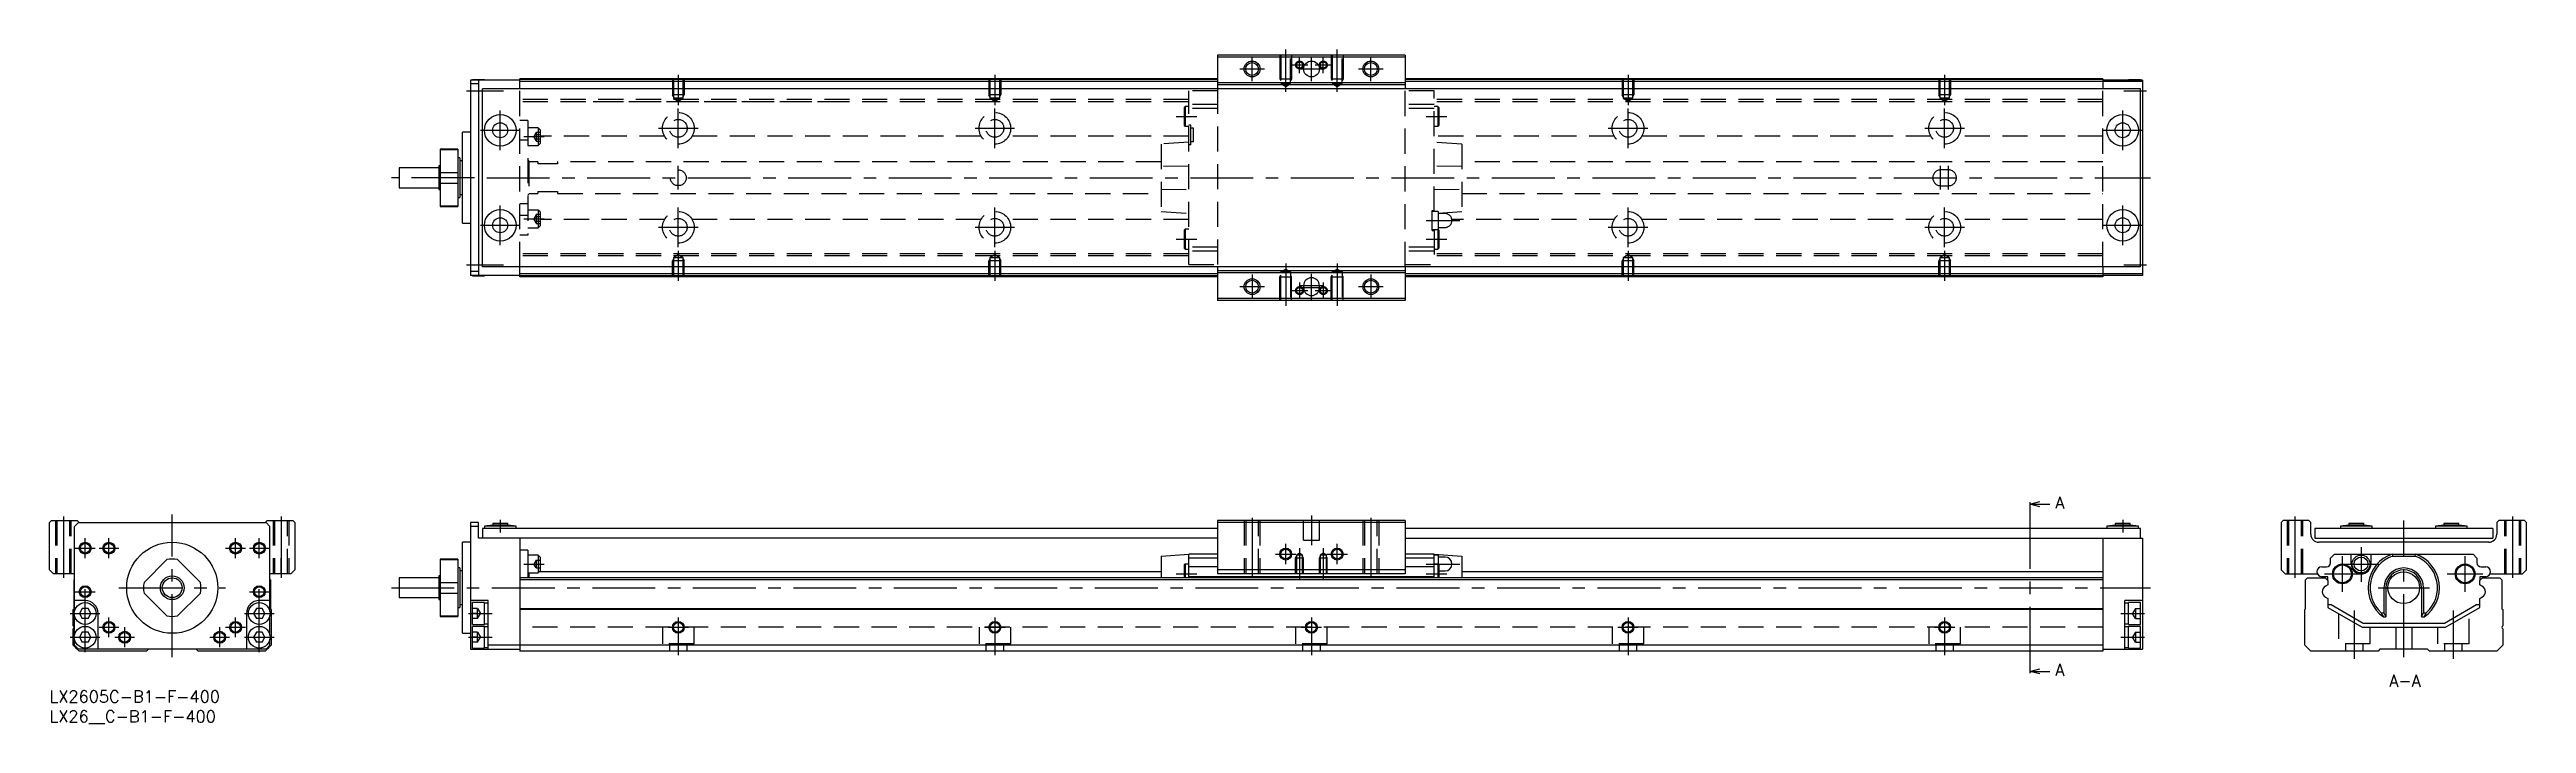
# Model space of a CAD drawing. Extents: x 0 to 626, y -8 to 162.
import ezdxf

# ---------------------------------------------------------------- set-up
doc = ezdxf.new("R2010")
doc.units = 0
doc.header["$LTSCALE"] = 0.5
doc.linetypes.add('CENTER', pattern=[50.8, 31.75, -6.35, 6.35, -6.35])
doc.linetypes.add('DASHED', pattern=[19.05, 12.7, -6.35])
for name, color, linetype in [('MSM_CENTER', 1, 'CENTER'), ('MSM_CONTINUOUS', 7, 'CONTINUOUS'), ('MSM_DASHED', 4, 'DASHED'), ('MSM_NARROW', 5, 'CONTINUOUS'), ('MSM_PART_NUMBER', 7, 'CONTINUOUS')]:
    doc.layers.add(name, color=color, linetype=linetype)
doc.styles.get("Standard").update_dxf_attribs({"font": 'txt.shx', "height": 1, "bigfont": 'bigfont.shx'})

# ---------------------------------------------------------------- blocks, each defined once
blk = doc.blocks.new('*U2')
at = {"layer": 'MSM_PART_NUMBER'}
blk.add_text('LX2605C-B1-F-400', height=3, dxfattribs=at).set_placement((0, -3))
blk = doc.blocks.new('*U3')
at = {"layer": 'MSM_PART_NUMBER'}
blk.add_text('LX26__C-B1-F-400', height=3, dxfattribs=at).set_placement((0, -8))

msp = doc.modelspace()

# ---------------------------------------------------------------- linework, layer by layer
at = {"layer": 'MSM_CENTER'}
for p, q in [((300.78, 157.08), (306.98, 157.08)), ((303.88, 153.98), (303.88, 160.18)), ((312.38, 151.28), (312.38, 161.98)), ((313.83, 158.08), (317.93, 158.08)), ((315.78, 157.08), (321.98, 157.08)), ((315.88, 156.03), (315.88, 160.13)), ((318.88, 153.98), (318.88, 160.18)), ((319.83, 158.08), (323.93, 158.08)), ((321.88, 156.03), (321.88, 160.13)), ((325.38, 151.28), (325.38, 161.98)), ((330.78, 157.08), (336.98, 157.08)), ((333.88, 153.98), (333.88, 160.18)), ((105.38, 151.58), (114.68, 151.58)), ((158.88, 155.58), (158.88, 147.95)), ((238.88, 155.58), (238.88, 147.95)), ((398.88, 155.58), (398.88, 147.95)), ((478.88, 155.58), (478.88, 147.95)), ((524.18, 151.58), (529.88, 151.58)), ((113.88, 136.58), (113.88, 146.58)), ((158.88, 137.08), (158.88, 147.08)), ((238.88, 137.08), (238.88, 147.08)), ((284.68, 145.08), (289.88, 145.08)), ((347.88, 145.08), (353.08, 145.08)), ((398.88, 137.08), (398.88, 147.08)), ((478.88, 137.08), (478.88, 147.08)), ((523.88, 136.58), (523.88, 146.58)), ((108.88, 141.58), (118.88, 141.58)), ((119.88, 139.98), (124.98, 139.98)), ((153.88, 142.08), (163.88, 142.08)), ((233.88, 142.08), (243.88, 142.08)), ((393.88, 142.08), (403.88, 142.08)), ((473.88, 142.08), (483.88, 142.08)), ((518.88, 141.58), (528.88, 141.58)), ((158.88, 126.58), (158.88, 132.58)), ((477.88, 126.58), (477.88, 132.58)), ((479.88, 126.58), (479.88, 132.58)), ((107.38, 129.58), (86.38, 129.58)), ((110.48, 129.58), (530.88, 129.58)), ((113.88, 112.58), (113.88, 122.58)), ((119.88, 119.19), (124.98, 119.19)), ((158.88, 112.08), (158.88, 122.08)), ((238.88, 112.08), (238.88, 122.08)), ((398.88, 112.08), (398.88, 122.08)), ((478.88, 112.08), (478.88, 122.08)), ((523.88, 112.58), (523.88, 122.58)), ((108.88, 117.58), (118.88, 117.58)), ((153.88, 117.08), (163.88, 117.08)), ((233.88, 117.08), (243.88, 117.08)), ((284.68, 114.08), (289.88, 114.08)), ((347.88, 118.78), (356.38, 118.78)), ((347.88, 114.08), (353.08, 114.08)), ((393.88, 117.08), (403.88, 117.08)), ((473.88, 117.08), (483.88, 117.08)), ((518.88, 117.58), (528.88, 117.58)), ((105.38, 107.58), (114.68, 107.58)), ((158.88, 111.09), (158.88, 103.58)), ((238.88, 111.09), (238.88, 103.58)), ((312.38, 107.89), (312.38, 97.19)), ((325.38, 107.89), (325.38, 97.19)), ((398.88, 111.09), (398.88, 103.58)), ((478.88, 111.09), (478.88, 103.58)), ((524.18, 107.58), (529.88, 107.58)), ((300.78, 102.08), (306.98, 102.08)), ((303.88, 105.18), (303.88, 98.98)), ((313.83, 101.08), (317.93, 101.08)), ((315.88, 103.13), (315.88, 99.03)), ((315.88, 102.33), (321.88, 102.33)), ((315.88, 101.83), (321.88, 101.83)), ((318.88, 98.83), (318.88, 105.33)), ((319.83, 101.08), (323.93, 101.08)), ((321.88, 103.13), (321.88, 99.03)), ((330.78, 102.08), (336.98, 102.08)), ((333.88, 105.18), (333.88, 98.98)), ((3.5, 44), (3.5, 28.5)), ((31, 8.5), (31, 44.5)), ((58.5, 44), (58.5, 28.5)), ((318.88, 44.25), (318.88, 36.75)), ((500.43, 46.62), (500.43, 5.38)), ((567.41, 44), (567.41, 28.5)), ((622.41, 44), (622.41, 28.5)), ((9, 33.5), (9, 38.5)), ((15, 33.5), (15, 38.5)), ((47, 33.5), (47, 38.5)), ((53, 33.5), (53, 38.5)), ((113.88, 43.2), (113.88, 40)), ((303.88, 43.68), (303.88, 28.83)), ((333.88, 43.68), (333.88, 28.83)), ((523.88, 43.2), (523.88, 40)), ((594.91, 8.5), (594.91, 43)), ((6.5, 36), (11.5, 36)), ((12.5, 36), (17.5, 36)), ((44.5, 36), (49.5, 36)), ((50.5, 36), (55.5, 36)), ((119.88, 32), (124.98, 32)), ((309.8, 34.5), (314.95, 34.5)), ((312.38, 31.93), (312.38, 37.08)), ((315.88, 35.96), (315.88, 28.24)), ((321.88, 35.96), (321.88, 28.24)), ((322.8, 34.5), (327.95, 34.5)), ((325.38, 31.93), (325.38, 37.08)), ((347.88, 32), (356.38, 32)), ((579.41, 25), (579.41, 34)), ((579.61, 32), (588.61, 32)), ((584.11, 36.25), (584.11, 27.5)), ((610.41, 25), (610.41, 34)), ((9, 9.75), (9, 27.5)), ((17.5, 26), (44.5, 26)), ((53, 9.75), (53, 27.5)), ((86.38, 26), (530.88, 26)), ((284.68, 29.5), (289.88, 29.5)), ((347.88, 29.5), (353.08, 29.5)), ((574.91, 29.5), (583.91, 29.5)), ((588.41, 26), (601.41, 26)), ((605.91, 29.5), (614.91, 29.5)), ((5.25, 19.5), (12.75, 19.5)), ((6.5, 25), (11.5, 25)), ((49.25, 19.5), (56.75, 19.5)), ((50.5, 25), (55.5, 25)), ((105.88, 19.5), (111.88, 19.5)), ((523.38, 19.5), (529.38, 19.5)), ((582.41, 20.29), (582.41, 8)), ((607.41, 20.29), (607.41, 8)), ((5.25, 13.5), (12.75, 13.5)), ((12.5, 16), (17.5, 16)), ((15, 13.5), (15, 18.5)), ((16.5, 13.5), (21.5, 13.5)), ((19, 11), (19, 16)), ((40.5, 13.5), (45.5, 13.5)), ((43, 11), (43, 16)), ((44.5, 16), (49.5, 16)), ((47, 13.5), (47, 18.5)), ((49.25, 13.5), (56.75, 13.5)), ((105.88, 13.5), (111.88, 13.5)), ((156.3, 16), (161.45, 16)), ((158.88, 18.5), (158.88, 9)), ((236.3, 16), (241.45, 16)), ((238.88, 18.5), (238.88, 9)), ((316.3, 16), (321.45, 16)), ((318.88, 18.5), (318.88, 9)), ((396.3, 16), (401.45, 16)), ((398.88, 18.5), (398.88, 9)), ((476.3, 16), (481.45, 16)), ((478.88, 18.5), (478.88, 9)), ((523.38, 13.5), (529.38, 13.5))]:
    msp.add_line(p, q, dxfattribs=at)
at = {"layer": 'MSM_CONTINUOUS'}
for p, q in [((342.58, 160.58), (295.18, 160.58)), ((295.18, 160.58), (295.18, 152.08)), ((342.58, 160.08), (295.18, 160.08)), ((342.58, 160.58), (342.58, 152.08)), ((118.88, 154.28), (106.38, 154.28)), ((106.38, 154.28), (106.38, 104.88)), ((108.38, 153.28), (106.38, 153.28)), ((106.88, 154.28), (106.88, 154.33)), ((109.88, 154.33), (106.88, 154.33)), ((108.38, 154.28), (108.38, 104.88)), ((109.38, 107.08), (109.38, 152.08)), ((528.38, 152.08), (109.38, 152.08)), ((109.88, 154.28), (109.88, 154.33)), ((118.88, 152.08), (118.88, 154.58)), ((295.18, 154.58), (118.88, 154.58)), ((295.18, 154.38), (118.88, 154.38)), ((295.18, 153.88), (118.88, 153.88)), ((342.58, 153.58), (295.18, 153.58)), ((342.58, 153.08), (295.18, 153.08)), ((518.88, 154.58), (342.58, 154.58)), ((518.88, 154.38), (342.58, 154.38)), ((528.88, 153.88), (342.58, 153.88)), ((518.88, 154.58), (518.88, 152.08)), ((528.88, 154.28), (518.88, 154.28)), ((525.38, 154.28), (525.38, 154.33)), ((528.38, 154.33), (525.38, 154.33)), ((528.38, 154.28), (528.38, 154.33)), ((528.38, 107.08), (528.38, 152.08)), ((528.88, 154.28), (528.88, 104.88)), ((106.38, 141.08), (104.38, 141.08)), ((104.38, 118.08), (104.38, 141.08)), ((88.38, 132.08), (88.38, 127.08)), ((98.38, 132.08), (88.38, 132.08)), ((98.38, 132.58), (98.38, 126.58)), ((98.68, 132.58), (98.38, 132.58)), ((103.18, 136.83), (98.68, 136.83)), ((98.68, 136.83), (98.68, 122.33)), ((98.68, 136.7), (103.18, 136.7)), ((103.18, 136.83), (103.18, 122.33)), ((103.68, 134.58), (103.18, 134.58)), ((103.68, 134.58), (103.68, 124.58)), ((104.38, 133.83), (103.68, 133.83)), ((88.38, 127.08), (98.38, 127.08)), ((98.38, 126.58), (98.68, 126.58)), ((98.68, 130.95), (103.18, 130.95)), ((98.68, 128.22), (103.18, 128.22)), ((103.68, 125.33), (104.38, 125.33)), ((98.68, 122.46), (103.18, 122.46)), ((98.68, 122.33), (103.18, 122.33)), ((103.18, 124.58), (103.68, 124.58)), ((104.38, 118.08), (106.38, 118.08)), ((528.38, 107.08), (109.38, 107.08)), ((118.88, 104.58), (118.88, 107.08)), ((295.18, 107.08), (295.18, 98.58)), ((342.58, 107.08), (342.58, 98.58)), ((518.88, 107.08), (518.88, 104.58)), ((108.38, 105.88), (106.38, 105.88)), ((118.88, 104.88), (106.38, 104.88)), ((106.88, 104.83), (106.88, 104.88)), ((106.88, 104.83), (109.88, 104.83)), ((109.88, 104.83), (109.88, 104.88)), ((295.18, 105.28), (118.88, 105.28)), ((295.18, 104.78), (118.88, 104.78)), ((295.18, 104.58), (118.88, 104.58)), ((342.58, 106.08), (295.18, 106.08)), ((342.58, 105.58), (295.18, 105.58)), ((316.88, 102.33), (316.88, 101.83)), ((320.88, 101.83), (320.88, 102.33)), ((528.88, 105.28), (342.58, 105.28)), ((518.88, 104.78), (342.58, 104.78)), ((518.88, 104.58), (342.58, 104.58)), ((528.88, 104.88), (518.88, 104.88)), ((342.58, 99.08), (295.18, 99.08)), ((342.58, 98.58), (295.18, 98.58)), ((500.43, 47.12), (502.93, 47.79)), ((500.43, 47.62), (500.43, 46.62)), ((502.93, 46.45), (500.43, 47.12)), ((500.43, 47.12), (505.43, 47.12)), ((0, 42.5), (0.5, 43)), ((0, 30.5), (0, 42.5)), ((0.5, 43), (7, 43)), ((6.3, 41.5), (7.3, 42.5)), ((6.3, 20.02), (6.3, 41.5)), ((7, 43), (7.5, 42.5)), ((7.3, 42.5), (54.7, 42.5)), ((54.5, 42.5), (55, 43)), ((54.7, 42.5), (55.7, 41.5)), ((55, 43), (61.5, 43)), ((55.7, 20.02), (55.7, 41.5)), ((61.5, 43), (62, 42.5)), ((62, 42.5), (62, 30.5)), ((108.38, 42.5), (106.38, 42.5)), ((106.38, 42.5), (106.38, 10.5)), ((108.38, 41.5), (106.38, 41.5)), ((108.38, 38.5), (108.38, 42.5)), ((295.18, 38.5), (108.38, 38.5)), ((109.38, 41), (109.38, 38.5)), ((295.18, 41), (109.38, 41)), ((111.98, 41.8), (109.88, 41.55)), ((109.88, 41.55), (109.88, 41)), ((117.88, 41.55), (109.88, 41.55)), ((111.98, 42.2), (111.98, 41.8)), ((115.78, 42.2), (111.98, 42.2)), ((115.78, 41.8), (111.98, 41.8)), ((115.78, 41.8), (115.78, 42.2)), ((117.88, 41.55), (115.78, 41.8)), ((117.88, 41), (117.88, 41.55)), ((118.88, 38.5), (118.88, 10)), ((295.18, 43), (295.18, 29.5)), ((342.58, 43), (295.18, 43)), ((342.58, 42.5), (295.18, 42.5)), ((342.58, 43), (342.58, 29.5)), ((528.38, 41), (342.58, 41)), ((342.58, 38.5), (528.88, 38.5)), ((518.88, 38.5), (518.88, 10)), ((521.98, 41.8), (519.88, 41.55)), ((519.88, 41.55), (519.88, 41)), ((527.88, 41.55), (519.88, 41.55)), ((521.98, 42.2), (521.98, 41.8)), ((525.78, 42.2), (521.98, 42.2)), ((525.78, 41.8), (521.98, 41.8)), ((525.78, 41.8), (525.78, 42.2)), ((527.88, 41.55), (525.78, 41.8)), ((527.88, 41), (527.88, 41.55)), ((528.38, 38.5), (528.38, 41)), ((528.88, 38.5), (528.88, 10.5)), ((564.41, 43), (563.91, 42.5)), ((563.91, 42.5), (563.91, 30.5)), ((570.91, 43), (564.41, 43)), ((571.41, 42.5), (570.91, 43)), ((571.41, 39.5), (571.41, 42.5)), ((572.41, 41), (572.41, 38.5)), ((617.41, 41), (572.41, 41)), ((572.41, 38.5), (617.41, 38.5)), ((581.01, 41.8), (578.91, 41.55)), ((578.91, 41.55), (578.91, 41)), ((586.91, 41.55), (578.91, 41.55)), ((581.01, 42.2), (581.01, 41.8)), ((584.81, 42.2), (581.01, 42.2)), ((584.81, 41.8), (581.01, 41.8)), ((584.81, 41.8), (584.81, 42.2)), ((586.91, 41.55), (584.81, 41.8)), ((586.91, 41), (586.91, 41.55)), ((605.01, 41.8), (602.91, 41.55)), ((602.91, 41.55), (602.91, 41)), ((610.91, 41.55), (602.91, 41.55)), ((605.01, 42.2), (605.01, 41.8)), ((608.81, 42.2), (605.01, 42.2)), ((608.81, 41.8), (605.01, 41.8)), ((608.81, 41.8), (608.81, 42.2)), ((610.91, 41.55), (608.81, 41.8)), ((610.91, 41), (610.91, 41.55)), ((617.41, 41), (617.41, 38.5)), ((618.91, 43), (618.41, 42.5)), ((618.41, 42.5), (618.41, 39.5)), ((625.41, 43), (618.91, 43)), ((625.91, 42.5), (625.41, 43)), ((625.91, 30.5), (625.91, 42.5)), ((23.88, 27.36), (29.64, 33.12)), ((32.36, 33.12), (38.12, 27.36)), ((103.18, 33.25), (98.68, 33.25)), ((98.68, 33.25), (98.68, 18.75)), ((98.68, 33.12), (103.18, 33.12)), ((103.18, 33.25), (103.18, 18.75)), ((106.38, 37.5), (104.38, 37.5)), ((104.38, 14.5), (104.38, 37.5)), ((120.88, 35.5), (118.88, 35.5)), ((120.88, 35.5), (120.88, 28.5)), ((123.48, 34.25), (120.88, 34.25)), ((123.98, 33.75), (123.48, 34.25)), ((123.48, 34.25), (123.48, 29.75)), ((123.98, 33.75), (123.98, 30.25)), ((280.88, 34), (287.88, 34.5)), ((280.88, 34), (280.88, 28.5)), ((286.93, 32), (286.68, 31.75)), ((286.68, 31.75), (286.68, 28.5)), ((287.88, 32), (286.93, 32)), ((286.93, 32), (286.93, 28.5)), ((295.18, 34.5), (287.88, 34.5)), ((287.88, 28.5), (287.88, 34.5)), ((295.18, 33.5), (287.88, 33.5)), ((295.18, 31.3), (287.88, 31.3)), ((349.88, 34.5), (342.58, 34.5)), ((349.88, 33.5), (342.58, 33.5)), ((349.88, 31.3), (342.58, 31.3)), ((349.88, 34.5), (356.88, 34)), ((349.88, 28.5), (349.88, 34.5)), ((350.88, 34.25), (349.88, 34.25)), ((350.83, 32), (349.88, 32)), ((351.08, 31.75), (350.83, 32)), ((350.83, 32), (350.83, 28.5)), ((350.88, 34.25), (350.88, 31.95)), ((352.63, 33.75), (350.88, 33.75)), ((351.08, 31.75), (351.08, 28.5)), ((356.88, 34), (356.88, 28.5)), ((616.41, 37.5), (573.41, 37.5)), ((574.21, 31.3), (575.41, 31.3)), ((576.41, 33.5), (577.41, 34.5)), ((576.41, 32.3), (576.41, 33.5)), ((577.41, 34.5), (612.41, 34.5)), ((581.61, 32), (581.61, 34.5)), ((586.61, 34.5), (586.61, 32)), ((591.95, 34.5), (592.04, 34)), ((592.04, 34), (597.78, 34)), ((597.78, 34), (597.87, 34.5)), ((612.41, 34.5), (613.41, 33.5)), ((613.41, 33.5), (613.41, 32.3)), ((614.41, 31.3), (615.61, 31.3)), ((1, 29.5), (0, 30.5)), ((6.3, 29.5), (1, 29.5)), ((6.2, 28), (6.3, 28.1)), ((6.2, 20.7), (6.2, 28)), ((61, 29.5), (55.7, 29.5)), ((55.7, 28.1), (55.8, 28)), ((55.8, 28), (55.8, 20.7)), ((62, 30.5), (61, 29.5)), ((98.38, 28.5), (88.38, 28.5)), ((88.38, 28.5), (88.38, 23.5)), ((98.68, 29), (98.38, 29)), ((98.38, 29), (98.38, 23)), ((98.68, 27.36), (103.18, 27.36)), ((103.68, 31), (103.18, 31)), ((103.68, 31), (103.68, 21)), ((104.38, 30.25), (103.68, 30.25)), ((518.88, 28.5), (118.88, 28.5)), ((518.88, 28), (118.88, 28)), ((120.88, 29.75), (123.48, 29.75)), ((121.08, 29.75), (121.08, 28.5)), ((123.48, 29.75), (123.98, 30.25)), ((280.88, 30), (123.73, 30)), ((349.88, 28.8), (287.88, 28.8)), ((342.58, 30.5), (295.18, 30.5)), ((342.58, 29.5), (295.18, 29.5)), ((351.08, 30.25), (352.63, 30.25)), ((518.88, 30), (356.88, 30)), ((564.91, 29.5), (563.91, 30.5)), ((564.91, 29.5), (573.09, 29.5)), ((570.11, 28), (570.61, 28.5)), ((570.11, 20.7), (570.11, 28)), ((570.61, 28.5), (575.01, 28.5)), ((575.71, 28.8), (574.21, 28.8)), ((575.01, 28.5), (575.71, 27.8)), ((575.71, 26.72), (575.15, 26.4)), ((575.71, 27.8), (575.71, 28.8)), ((575.71, 27.8), (575.71, 26.72)), ((589.91, 26), (589.91, 19.68)), ((590.41, 26), (590.41, 18.62)), ((599.41, 26), (599.41, 18.62)), ((599.91, 26), (599.91, 19.68)), ((614.11, 28.8), (614.11, 27.8)), ((615.61, 28.8), (614.11, 28.8)), ((614.11, 27.8), (614.81, 28.5)), ((614.11, 26.72), (614.11, 27.8)), ((614.67, 26.4), (614.11, 26.72)), ((614.81, 28.5), (619.21, 28.5)), ((616.73, 29.5), (624.91, 29.5)), ((619.21, 28.5), (619.71, 28)), ((619.71, 28), (619.71, 20.7)), ((624.91, 29.5), (625.91, 30.5)), ((6, 20.5), (6.2, 20.7)), ((6, 16.4), (6, 20.5)), ((9, 22.75), (6.3, 22.75)), ((6.3, 14.02), (6.3, 18.98)), ((8.28, 20.75), (7.56, 19.5)), ((7.56, 19.5), (8.28, 18.25)), ((9.72, 20.75), (8.28, 20.75)), ((10.44, 19.5), (9.72, 20.75)), ((9.72, 18.25), (10.44, 19.5)), ((12.25, 10.5), (12.25, 19.5)), ((29.64, 18.88), (23.88, 24.64)), ((38.12, 24.64), (32.36, 18.88)), ((49.75, 19.5), (49.75, 10.5)), ((52.28, 20.75), (51.56, 19.5)), ((51.56, 19.5), (52.28, 18.25)), ((53.72, 20.75), (52.28, 20.75)), ((55.7, 22.75), (53, 22.75)), ((54.44, 19.5), (53.72, 20.75)), ((53.72, 18.25), (54.44, 19.5)), ((55.7, 14.02), (55.7, 18.98)), ((55.8, 20.7), (56, 20.5)), ((56, 20.5), (56, 11.5)), ((88.38, 23.5), (98.38, 23.5)), ((98.38, 23), (98.68, 23)), ((98.68, 24.64), (103.18, 24.64)), ((98.68, 18.88), (103.18, 18.88)), ((103.18, 21), (103.68, 21)), ((103.68, 21.75), (104.38, 21.75)), ((110.88, 22.75), (106.38, 22.75)), ((106.88, 16.75), (106.88, 22.25)), ((109.88, 22.25), (106.88, 22.25)), ((109.88, 16.75), (109.88, 22.25)), ((110.88, 22.1), (109.88, 22.1)), ((110.88, 10.5), (110.88, 22.75)), ((518.88, 20.7), (118.88, 20.7)), ((518.88, 20.5), (118.88, 20.5)), ((524.38, 10.5), (524.38, 22.75)), ((528.88, 22.75), (524.38, 22.75)), ((525.38, 22.1), (524.38, 22.1)), ((525.38, 16.75), (525.38, 22.25)), ((528.38, 22.25), (525.38, 22.25)), ((528.38, 16.75), (528.38, 22.25)), ((569.91, 20.5), (570.11, 20.7)), ((569.91, 11.5), (569.91, 20.5)), ((575.15, 23.6), (575.71, 23.28)), ((575.71, 23.28), (575.71, 21)), ((576.56, 21.66), (575.71, 21.66)), ((575.71, 21), (584.37, 16)), ((584.64, 17), (576.56, 21.66)), ((589.23, 19.68), (589.91, 19.68)), ((589.91, 19.68), (590.41, 18.62)), ((599.41, 18.62), (599.91, 19.68)), ((599.91, 19.68), (600.6, 19.68)), ((613.26, 21.66), (605.18, 17)), ((605.45, 16), (614.11, 21)), ((614.11, 21.66), (613.26, 21.66)), ((614.11, 23.28), (614.67, 23.6)), ((614.11, 21), (614.11, 23.28)), ((619.71, 20.7), (619.91, 20.5)), ((619.91, 20.5), (619.91, 16.4)), ((6, 11.5), (6, 15.6)), ((6.3, 11.5), (6.3, 12.98)), ((8.28, 14.75), (7.56, 13.5)), ((7.56, 13.5), (8.28, 12.25)), ((9.72, 18.25), (8.28, 18.25)), ((9.72, 14.75), (8.28, 14.75)), ((10.44, 13.5), (9.72, 14.75)), ((9.72, 12.25), (10.44, 13.5)), ((52.28, 14.75), (51.56, 13.5)), ((51.56, 13.5), (52.28, 12.25)), ((53.72, 18.25), (52.28, 18.25)), ((53.72, 14.75), (52.28, 14.75)), ((54.44, 13.5), (53.72, 14.75)), ((53.72, 12.25), (54.44, 13.5)), ((55.7, 11.5), (55.7, 12.98)), ((98.68, 18.75), (103.18, 18.75)), ((104.38, 14.5), (106.38, 14.5)), ((106.88, 16.75), (109.88, 16.75)), ((106.88, 10.75), (106.88, 16.25)), ((109.88, 16.25), (106.88, 16.25)), ((109.88, 16.9), (110.88, 16.9)), ((109.88, 10.75), (109.88, 16.25)), ((110.88, 16.1), (109.88, 16.1)), ((524.38, 16.9), (525.38, 16.9)), ((525.38, 16.1), (524.38, 16.1)), ((525.38, 16.75), (528.38, 16.75)), ((525.38, 10.75), (525.38, 16.25)), ((528.38, 16.25), (525.38, 16.25)), ((528.38, 10.75), (528.38, 16.25)), ((584.37, 16), (605.45, 16)), ((605.18, 17), (584.64, 17)), ((589.76, 18.62), (590.41, 18.62)), ((599.41, 18.62), (600.06, 18.62)), ((619.91, 15.6), (619.91, 11.5)), ((7.5, 10), (6, 11.5)), ((6.3, 11.5), (7.3, 10.5)), ((54.7, 10.5), (7.3, 10.5)), ((24.5, 10), (7.5, 10)), ((9.72, 12.25), (8.28, 12.25)), ((25, 10.5), (24.5, 10)), ((37.52, 10), (37.02, 10.5)), ((54.5, 10), (37.52, 10)), ((53.72, 12.25), (52.28, 12.25)), ((56, 11.5), (54.5, 10)), ((54.7, 10.5), (55.7, 11.5)), ((106.38, 10.5), (118.88, 10.5)), ((106.88, 10.75), (109.88, 10.75)), ((109.88, 10.9), (110.88, 10.9)), ((518.88, 11.5), (110.88, 11.5)), ((518.88, 10), (118.88, 10)), ((518.88, 10.5), (528.88, 10.5)), ((524.38, 10.9), (525.38, 10.9)), ((525.38, 10.75), (528.38, 10.75)), ((571.41, 10), (569.91, 11.5)), ((588.4, 10), (571.41, 10)), ((588.9, 10.5), (588.4, 10)), ((600.91, 10.5), (588.9, 10.5)), ((601.41, 10), (600.91, 10.5)), ((618.41, 10), (601.41, 10)), ((619.91, 11.5), (618.41, 10)), ((500.43, 4.88), (502.93, 5.55)), ((500.43, 5.38), (500.43, 4.38)), ((502.93, 4.21), (500.43, 4.88)), ((500.43, 4.88), (505.43, 4.88))]:
    msp.add_line(p, q, dxfattribs=at)
for centre, radius in [((303.88, 157.08), 1.62), ((318.88, 157.08), 2), ((333.88, 157.08), 1.62), ((113.88, 141.58), 4), ((523.88, 141.58), 4), ((113.88, 141.58), 1.9), ((523.88, 141.58), 1.9), ((113.88, 117.58), 4), ((113.88, 117.58), 1.9), ((523.88, 117.58), 4), ((523.88, 117.58), 1.9), ((303.88, 102.08), 1.62), ((333.88, 102.08), 1.62), ((9, 36), 1.23), ((15, 36), 1.23), ((31, 26), 11.5), ((47, 36), 1.23), ((53, 36), 1.23), ((312.38, 34.5), 1.23), ((325.38, 34.5), 1.23), ((579.41, 29.5), 2.5), ((579.41, 29.5), 2.25), ((584.11, 32), 2.25), ((584.11, 32), 1.75), ((610.41, 29.5), 2.5), ((610.41, 29.5), 2.25), ((9, 25), 1.23), ((31, 26), 3), ((31, 26), 2.5), ((53, 25), 1.23), ((594.91, 26), 4), ((9, 19.5), 2.75), ((53, 19.5), 2.75), ((9, 13.5), 2.75), ((15, 16), 1.23), ((19, 13.5), 1.23), ((43, 13.5), 1.23), ((47, 16), 1.23), ((53, 13.5), 2.75), ((158.88, 16), 1.23), ((238.88, 16), 1.23), ((318.88, 16), 1.23), ((398.88, 16), 1.23), ((478.88, 16), 1.23)]:
    msp.add_circle(centre, radius, dxfattribs=at)
for centre, radius, start, end in [((318.88, 102.33), 2, 0, 180), ((318.88, 101.83), 2, 180, 0), ((573.41, 39.5), 2, 180, 270), ((616.41, 39.5), 2, 270, 0), ((31, 26), 7.25, 79.14842, 100.85158), ((352.63, 32), 1.75, 270, 90), ((574.21, 30.05), 1.25, 90, 270), ((575.41, 32.3), 1, 270, 0), ((584.11, 32), 2.5, 180, 0), ((594.91, 26), 9, 109.18814, 235.08479), ((594.91, 26), 8.5, 109.74992, 228.02135), ((594.91, 26), 8.5, 311.97865, 70.25008), ((594.91, 26), 9, 304.91521, 70.81186), ((614.41, 32.3), 1, 180, 270), ((615.61, 30.05), 1.25, 270, 90), ((31, 26), 7.25, 169.14842, 190.85158), ((31, 26), 7.25, 349.14842, 10.85158), ((576.03, 24.88), 1.75, 120.00006, 176.23212), ((594.91, 26), 5, 0, 180), ((594.91, 26), 4.5, 0, 180), ((613.8, 24.88), 1.75, 3.76788, 59.99994), ((9, 19.5), 3.25, 0, 90), ((31, 26), 7.25, 259.14842, 280.85158), ((53, 19.5), 3.25, 90, 180), ((576.03, 25.12), 1.75, 183.76788, 239.99994), ((599.27, 24.07), 10.96, 203.60592, 209.81833), ((590.38, 24.16), 11.15, 330.23489, 336.34087), ((613.8, 25.12), 1.75, 300.00006, 356.23212), ((5.7, 16), 0.5, 306.87606, 53.12394), ((620.21, 16), 0.5, 126.87606, 233.12394), ((7.3, 11.5), 1, 201.81948, 248.18052), ((54.7, 11.5), 1, 291.81063, 338.18937)]:
    msp.add_arc(centre, radius, start, end, dxfattribs=at)
at = {"layer": 'MSM_DASHED'}
for p, q in [((310.88, 160.58), (310.88, 154.58)), ((311.15, 160.58), (311.15, 153.38)), ((313.61, 153.38), (313.61, 160.58)), ((313.88, 160.58), (313.88, 154.58)), ((323.88, 160.58), (323.88, 154.58)), ((324.15, 160.58), (324.15, 153.38)), ((326.61, 153.38), (326.61, 160.58)), ((326.88, 160.58), (326.88, 154.58)), ((118.88, 107.08), (118.88, 152.08)), ((157.38, 154.58), (157.38, 150.58)), ((160.38, 150.58), (157.38, 150.58)), ((157.65, 150.12), (157.38, 150.58)), ((157.58, 154.38), (157.58, 154.38)), ((157.65, 154.58), (157.65, 149.66)), ((160.11, 149.66), (160.11, 154.58)), ((160.11, 150.12), (160.38, 150.58)), ((160.38, 154.58), (160.38, 150.58)), ((237.38, 154.58), (237.38, 150.58)), ((240.38, 150.58), (237.38, 150.58)), ((237.65, 150.12), (237.38, 150.58)), ((237.58, 154.38), (237.58, 154.38)), ((237.58, 154.38), (237.58, 154.38)), ((237.65, 154.58), (237.65, 149.66)), ((240.11, 149.66), (240.11, 154.58)), ((240.11, 150.12), (240.38, 150.58)), ((240.18, 154.38), (240.19, 154.4)), ((240.38, 154.58), (240.38, 150.58)), ((295.18, 151.53), (287.88, 151.53)), ((287.88, 107.63), (287.88, 151.53)), ((295.18, 152.08), (295.18, 107.08)), ((310.88, 154.58), (313.88, 154.58)), ((310.88, 154.58), (311.15, 154.12)), ((311.15, 153.38), (312.38, 152.67)), ((311.15, 153.38), (313.61, 153.38)), ((312.38, 152.67), (313.61, 153.38)), ((313.88, 154.58), (313.61, 154.12)), ((323.88, 154.58), (326.88, 154.58)), ((323.88, 154.58), (324.15, 154.12)), ((324.15, 153.38), (325.38, 152.67)), ((324.15, 153.38), (326.61, 153.38)), ((325.38, 152.67), (326.61, 153.38)), ((326.88, 154.58), (326.61, 154.12)), ((342.58, 107.08), (342.58, 152.08)), ((349.88, 151.53), (342.58, 151.53)), ((349.88, 121.03), (349.88, 151.53)), ((397.38, 154.58), (397.38, 150.58)), ((400.38, 150.58), (397.38, 150.58)), ((397.65, 150.12), (397.38, 150.58)), ((397.58, 154.38), (397.58, 154.38)), ((397.58, 154.38), (397.58, 154.38)), ((397.65, 154.58), (397.65, 149.66)), ((400.11, 149.66), (400.11, 154.58)), ((400.11, 150.12), (400.38, 150.58)), ((400.18, 154.38), (400.19, 154.4)), ((400.38, 154.58), (400.38, 150.58)), ((477.38, 154.58), (477.38, 150.58)), ((480.38, 150.58), (477.38, 150.58)), ((477.65, 150.12), (477.38, 150.58)), ((477.58, 154.38), (477.58, 154.38)), ((477.58, 154.38), (477.58, 154.38)), ((477.65, 154.58), (477.65, 149.66)), ((480.11, 149.66), (480.11, 154.58)), ((480.11, 150.12), (480.38, 150.58)), ((480.18, 154.38), (480.19, 154.4)), ((480.38, 154.58), (480.38, 150.58)), ((518.88, 107.08), (518.88, 152.08)), ((287.88, 149.34), (118.88, 149.34)), ((287.88, 148.78), (118.88, 148.78)), ((120.88, 144.08), (118.88, 144.08)), ((120.88, 144.08), (120.88, 115.08)), ((200.38, 148.78), (137.38, 148.78)), ((160.11, 149.66), (157.65, 149.66)), ((157.65, 149.66), (158.88, 148.95)), ((158.88, 148.95), (160.11, 149.66)), ((240.11, 149.66), (237.65, 149.66)), ((237.65, 149.66), (238.88, 148.95)), ((238.88, 148.95), (240.11, 149.66)), ((286.93, 147.58), (286.68, 147.33)), ((286.68, 147.33), (286.68, 142.83)), ((287.88, 147.58), (286.93, 147.58)), ((286.93, 147.58), (286.93, 142.58)), ((295.18, 148.08), (287.88, 148.08)), ((295.18, 147.08), (287.88, 147.08)), ((349.88, 148.08), (342.58, 148.08)), ((349.88, 147.08), (342.58, 147.08)), ((518.88, 149.34), (349.88, 149.34)), ((518.88, 148.78), (349.88, 148.78)), ((350.83, 147.58), (349.88, 147.58)), ((350.83, 147.58), (350.83, 142.58)), ((351.08, 147.33), (350.83, 147.58)), ((351.08, 147.33), (351.08, 142.83)), ((400.11, 149.66), (397.65, 149.66)), ((397.65, 149.66), (398.88, 148.95)), ((398.88, 148.95), (400.11, 149.66)), ((480.11, 149.66), (477.65, 149.66)), ((477.65, 149.66), (478.88, 148.95)), ((478.88, 148.95), (480.11, 149.66)), ((120.88, 139.08), (118.88, 139.08)), ((123.48, 142.23), (120.88, 142.23)), ((120.88, 137.73), (123.48, 137.73)), ((122.98, 140.98), (122.4, 139.98)), ((122.98, 138.98), (122.4, 139.98)), ((122.98, 141.13), (123.98, 141.13)), ((122.98, 141.13), (122.98, 138.82)), ((122.98, 140.55), (123.98, 140.55)), ((122.98, 139.4), (123.98, 139.4)), ((122.98, 138.82), (123.98, 138.82)), ((123.98, 141.73), (123.48, 142.23)), ((123.48, 142.23), (123.48, 137.73)), ((123.48, 137.73), (123.98, 138.23)), ((123.98, 141.73), (123.98, 138.23)), ((155.39, 140.12), (123.98, 140.12)), ((235.39, 140.12), (162.37, 140.12)), ((287.88, 140.12), (242.37, 140.12)), ((287.88, 138.58), (280.88, 138.08)), ((280.88, 138.08), (280.88, 121.08)), ((286.68, 142.83), (286.93, 142.58)), ((286.93, 142.58), (287.88, 142.58)), ((288.38, 142.88), (287.88, 142.88)), ((288.38, 137.88), (287.88, 137.88)), ((288.38, 137.88), (288.38, 142.88)), ((289.08, 142.08), (288.38, 142.08)), ((289.08, 138.68), (288.38, 138.68)), ((289.08, 138.68), (289.08, 142.08)), ((349.88, 142.58), (350.83, 142.58)), ((395.39, 140.12), (349.88, 140.12)), ((356.88, 138.08), (349.88, 138.58)), ((350.83, 142.58), (351.08, 142.83)), ((356.88, 138.08), (356.88, 121.08)), ((475.39, 140.12), (402.37, 140.12)), ((518.88, 140.12), (482.37, 140.12)), ((121.08, 133.83), (120.88, 133.83)), ((121.08, 133.83), (121.08, 125.33)), ((123.38, 133.58), (121.08, 133.58)), ((123.38, 133.58), (123.38, 133.08)), ((128.38, 133.08), (123.38, 133.08)), ((128.38, 133.58), (128.38, 133.08)), ((280.88, 133.58), (128.38, 133.58)), ((287.88, 132.54), (280.88, 132.46)), ((356.88, 132.46), (349.88, 132.54)), ((518.88, 133.58), (356.88, 133.58)), ((479.88, 131.58), (477.88, 131.58)), ((120.88, 125.33), (121.08, 125.33)), ((121.08, 125.58), (123.38, 125.58)), ((123.38, 126.08), (128.38, 126.08)), ((123.38, 126.08), (123.38, 125.58)), ((128.38, 126.08), (128.38, 125.58)), ((128.38, 125.58), (280.88, 125.58)), ((280.88, 126.71), (287.88, 126.63)), ((349.88, 126.63), (356.88, 126.71)), ((356.88, 125.58), (518.88, 125.58)), ((477.88, 127.58), (479.88, 127.58)), ((118.88, 123.08), (120.88, 123.08)), ((120.88, 120.08), (118.88, 120.08)), ((123.48, 121.44), (120.88, 121.44)), ((122.98, 120.19), (122.4, 119.19)), ((122.98, 118.19), (122.4, 119.19)), ((122.98, 120.35), (123.98, 120.35)), ((122.98, 120.35), (122.98, 118.04)), ((122.98, 119.77), (123.98, 119.77)), ((123.98, 120.94), (123.48, 121.44)), ((123.48, 121.44), (123.48, 116.94)), ((123.98, 120.94), (123.98, 117.44)), ((155.39, 119.04), (123.98, 119.04)), ((235.39, 119.04), (162.37, 119.04)), ((287.88, 119.04), (242.37, 119.04)), ((280.88, 121.08), (287.88, 120.58)), ((349.38, 121.28), (349.88, 121.28)), ((349.38, 116.28), (349.38, 121.28)), ((350.88, 121.03), (349.38, 121.03)), ((350.88, 120.66), (356.88, 121.08)), ((350.88, 121.03), (350.88, 116.53)), ((352.63, 120.53), (350.88, 120.53)), ((395.39, 119.04), (354.36, 119.04)), ((475.39, 119.04), (402.37, 119.04)), ((518.88, 119.04), (482.37, 119.04)), ((120.88, 115.08), (118.88, 115.08)), ((120.88, 116.94), (123.48, 116.94)), ((122.98, 118.61), (123.98, 118.61)), ((122.98, 118.04), (123.98, 118.04)), ((123.48, 116.94), (123.98, 117.44)), ((286.93, 116.58), (286.68, 116.33)), ((286.68, 116.33), (286.68, 111.83)), ((286.93, 116.58), (286.93, 111.58)), ((287.88, 116.58), (286.93, 116.58)), ((349.38, 116.53), (350.88, 116.53)), ((349.38, 116.28), (349.88, 116.28)), ((349.88, 116.53), (349.88, 107.63)), ((350.83, 116.53), (350.83, 111.58)), ((350.88, 117.03), (352.63, 117.03)), ((351.08, 116.33), (350.88, 116.53)), ((351.08, 116.33), (351.08, 111.83)), ((287.88, 110.38), (118.88, 110.38)), ((287.88, 109.82), (118.88, 109.82)), ((157.65, 109.05), (157.38, 108.58)), ((160.38, 108.58), (157.38, 108.58)), ((157.38, 104.58), (157.38, 108.58)), ((158.88, 110.09), (157.65, 109.38)), ((157.65, 109.38), (157.65, 104.58)), ((160.11, 109.38), (157.65, 109.38)), ((160.11, 109.38), (158.88, 110.09)), ((160.11, 104.58), (160.11, 109.38)), ((160.11, 109.05), (160.38, 108.58)), ((160.38, 104.58), (160.38, 108.58)), ((237.65, 109.05), (237.38, 108.58)), ((240.38, 108.58), (237.38, 108.58)), ((237.38, 104.58), (237.38, 108.58)), ((238.88, 110.09), (237.65, 109.38)), ((237.65, 109.38), (237.65, 104.58)), ((240.11, 109.38), (237.65, 109.38)), ((240.11, 109.38), (238.88, 110.09)), ((240.11, 104.58), (240.11, 109.38)), ((240.11, 109.05), (240.38, 108.58)), ((240.38, 104.58), (240.38, 108.58)), ((286.68, 111.83), (286.93, 111.58)), ((286.93, 111.58), (287.88, 111.58)), ((295.18, 112.08), (287.88, 112.08)), ((295.18, 111.08), (287.88, 111.08)), ((287.88, 107.63), (295.18, 107.63)), ((311.15, 105.78), (312.38, 106.49)), ((312.38, 106.49), (313.61, 105.78)), ((324.15, 105.78), (325.38, 106.49)), ((325.38, 106.49), (326.61, 105.78)), ((349.88, 112.08), (342.58, 112.08)), ((349.88, 111.08), (342.58, 111.08)), ((342.58, 107.63), (349.88, 107.63)), ((349.88, 111.58), (350.83, 111.58)), ((518.88, 110.38), (349.88, 110.38)), ((518.88, 109.82), (349.88, 109.82)), ((350.83, 111.58), (351.08, 111.83)), ((397.65, 109.05), (397.38, 108.58)), ((400.38, 108.58), (397.38, 108.58)), ((397.38, 104.58), (397.38, 108.58)), ((398.88, 110.09), (397.65, 109.38)), ((397.65, 109.38), (397.65, 104.58)), ((400.11, 109.38), (397.65, 109.38)), ((400.11, 109.38), (398.88, 110.09)), ((400.11, 104.58), (400.11, 109.38)), ((400.11, 109.05), (400.38, 108.58)), ((400.38, 104.58), (400.38, 108.58)), ((477.65, 109.05), (477.38, 108.58)), ((480.38, 108.58), (477.38, 108.58)), ((477.38, 104.58), (477.38, 108.58)), ((478.88, 110.09), (477.65, 109.38)), ((477.65, 109.38), (477.65, 104.58)), ((480.11, 109.38), (477.65, 109.38)), ((480.11, 109.38), (478.88, 110.09)), ((480.11, 104.58), (480.11, 109.38)), ((480.11, 109.05), (480.38, 108.58)), ((480.38, 104.58), (480.38, 108.58)), ((310.88, 104.58), (311.15, 105.05)), ((310.88, 98.58), (310.88, 104.58)), ((310.88, 104.58), (313.88, 104.58)), ((311.15, 105.78), (313.61, 105.78)), ((311.15, 98.58), (311.15, 105.78)), ((313.61, 105.78), (313.61, 98.58)), ((313.88, 104.58), (313.61, 105.05)), ((313.88, 98.58), (313.88, 104.58)), ((323.88, 104.58), (324.15, 105.05)), ((323.88, 98.58), (323.88, 104.58)), ((323.88, 104.58), (326.88, 104.58)), ((324.15, 105.78), (326.61, 105.78)), ((324.15, 98.58), (324.15, 105.78)), ((326.61, 105.78), (326.61, 98.58)), ((326.88, 104.58), (326.61, 105.05)), ((326.88, 98.58), (326.88, 104.58)), ((1.5, 43), (1.5, 29.5)), ((1.88, 43), (1.88, 29.5)), ((5.12, 29.5), (5.12, 43)), ((5.5, 29.5), (5.5, 43)), ((56.5, 43), (56.5, 29.5)), ((56.88, 43), (56.88, 29.5)), ((60.12, 29.5), (60.12, 43)), ((60.5, 43), (60.5, 29.5)), ((301.88, 43), (301.88, 29.5)), ((302.26, 43), (302.26, 29.5)), ((305.5, 29.5), (305.5, 43)), ((305.88, 43), (305.88, 29.5)), ((316.88, 38), (316.88, 43)), ((316.88, 38), (320.88, 38)), ((320.88, 38), (320.88, 43)), ((331.88, 43), (331.88, 29.5)), ((332.26, 43), (332.26, 29.5)), ((335.5, 29.5), (335.5, 43)), ((335.88, 43), (335.88, 29.5)), ((565.41, 43), (565.41, 29.5)), ((565.79, 43), (565.79, 29.5)), ((569.03, 29.5), (569.03, 43)), ((569.41, 29.5), (569.41, 43)), ((620.41, 29.5), (620.41, 43)), ((620.79, 29.5), (620.79, 43)), ((624.03, 43), (624.03, 29.5)), ((624.41, 43), (624.41, 29.5)), ((122.98, 33), (122.4, 32)), ((122.98, 31), (122.4, 32)), ((122.98, 33), (123.98, 33)), ((122.98, 33), (122.98, 31)), ((122.98, 32), (123.98, 32)), ((314.88, 33.5), (315.1, 33.87)), ((314.88, 29.5), (314.88, 33.5)), ((316.88, 33.5), (314.88, 33.5)), ((315.88, 34.7), (315.1, 34.25)), ((315.1, 34.25), (315.1, 29.5)), ((316.66, 34.25), (315.1, 34.25)), ((316.66, 34.25), (315.88, 34.7)), ((316.66, 29.5), (316.66, 34.25)), ((316.88, 33.5), (316.66, 33.87)), ((316.88, 29.5), (316.88, 33.5)), ((320.88, 33.5), (321.1, 33.87)), ((320.88, 29.5), (320.88, 33.5)), ((322.88, 33.5), (320.88, 33.5)), ((321.88, 34.7), (321.1, 34.25)), ((321.1, 34.25), (321.1, 29.5)), ((322.66, 34.25), (321.1, 34.25)), ((322.66, 34.25), (321.88, 34.7)), ((322.66, 29.5), (322.66, 34.25)), ((322.88, 33.5), (322.66, 33.87)), ((322.88, 29.5), (322.88, 33.5)), ((122.98, 31), (123.98, 31)), ((108.18, 20.75), (106.88, 20.75)), ((108.18, 19.5), (106.88, 19.5)), ((108.18, 18.25), (108.18, 20.75)), ((108.18, 20.75), (108.9, 19.5)), ((108.18, 18.25), (108.9, 19.5)), ((527.08, 20.75), (526.36, 19.5)), ((527.08, 18.25), (526.36, 19.5)), ((527.08, 20.75), (528.38, 20.75)), ((527.08, 20.75), (527.08, 18.25)), ((527.08, 19.5), (528.38, 19.5)), ((578.41, 19.44), (578.41, 11.8)), ((611.41, 11.8), (611.41, 19.44)), ((108.18, 18.25), (106.88, 18.25)), ((108.18, 14.75), (106.88, 14.75)), ((108.18, 13.5), (106.88, 13.5)), ((108.18, 12.25), (108.18, 14.75)), ((108.18, 14.75), (108.9, 13.5)), ((108.18, 12.25), (108.9, 13.5)), ((518.88, 16), (118.88, 16)), ((154.88, 16), (154.88, 11.8)), ((162.88, 11.8), (162.88, 16)), ((234.88, 16), (234.88, 11.8)), ((242.88, 11.8), (242.88, 16)), ((314.88, 16), (314.88, 11.8)), ((322.88, 11.8), (322.88, 16)), ((394.88, 16), (394.88, 11.8)), ((402.88, 11.8), (402.88, 16)), ((474.88, 16), (474.88, 11.8)), ((482.88, 11.8), (482.88, 16)), ((527.08, 14.75), (526.36, 13.5)), ((527.08, 12.25), (526.36, 13.5)), ((527.08, 18.25), (528.38, 18.25)), ((527.08, 14.75), (528.38, 14.75)), ((527.08, 14.75), (527.08, 12.25)), ((527.08, 13.5), (528.38, 13.5)), ((586.41, 11.8), (586.41, 16)), ((592.91, 16), (592.91, 10.5)), ((596.91, 16), (596.91, 10.5)), ((603.41, 16), (603.41, 11.8)), ((108.18, 12.25), (106.88, 12.25)), ((162.88, 11.8), (154.88, 11.8)), ((156.63, 11.8), (156.63, 10)), ((161.13, 10), (161.13, 11.8)), ((242.88, 11.8), (234.88, 11.8)), ((236.63, 11.8), (236.63, 10)), ((241.13, 10), (241.13, 11.8)), ((322.88, 11.8), (314.88, 11.8)), ((316.63, 11.8), (316.63, 10)), ((321.13, 10), (321.13, 11.8)), ((402.88, 11.8), (394.88, 11.8)), ((396.63, 11.8), (396.63, 10)), ((401.13, 10), (401.13, 11.8)), ((482.88, 11.8), (474.88, 11.8)), ((476.63, 11.8), (476.63, 10)), ((481.13, 10), (481.13, 11.8)), ((527.08, 12.25), (528.38, 12.25)), ((586.41, 11.8), (578.41, 11.8)), ((580.16, 11.8), (580.16, 10)), ((584.66, 10), (584.66, 11.8)), ((611.41, 11.8), (603.41, 11.8)), ((605.16, 11.8), (605.16, 10)), ((609.66, 10), (609.66, 11.8))]:
    msp.add_line(p, q, dxfattribs=at)
for centre, radius in [((315.88, 158.08), 1), ((315.88, 158.08), 0.784), ((321.88, 158.08), 1), ((321.88, 158.08), 0.784), ((158.88, 142.08), 4), ((158.88, 142.08), 2.25), ((238.88, 142.08), 4), ((238.88, 142.08), 2.25), ((398.88, 142.08), 4), ((398.88, 142.08), 2.25), ((478.88, 142.08), 4), ((478.88, 142.08), 2.25), ((158.88, 129.58), 2), ((158.88, 117.08), 4), ((158.88, 117.08), 2.25), ((238.88, 117.08), 4), ((238.88, 117.08), 2.25), ((398.88, 117.08), 4), ((398.88, 117.08), 2.25), ((478.88, 117.08), 4), ((478.88, 117.08), 2.25), ((315.88, 101.08), 1), ((315.88, 101.08), 0.784), ((321.88, 101.08), 1), ((321.88, 101.08), 0.784)]:
    msp.add_circle(centre, radius, dxfattribs=at)
for centre, radius, start, end in [((477.88, 129.58), 2, 90, 270), ((479.88, 129.58), 2, 270, 90), ((352.63, 118.78), 1.75, 270, 90)]:
    msp.add_arc(centre, radius, start, end, dxfattribs=at)
at = {"layer": 'MSM_NARROW'}
msp.add_line((58.5, 29.5), (58.5, 33.5), dxfattribs=at)
for centre, radius in [((303.88, 157.08), 2), ((333.88, 157.08), 2), ((303.88, 102.08), 2), ((333.88, 102.08), 2), ((9, 36), 1.5), ((15, 36), 1.5), ((47, 36), 1.5), ((53, 36), 1.5), ((312.38, 34.5), 1.5), ((325.38, 34.5), 1.5), ((9, 25), 1.5), ((53, 25), 1.5), ((15, 16), 1.5), ((19, 13.5), 1.5), ((43, 13.5), 1.5), ((47, 16), 1.5), ((158.88, 16), 1.5), ((238.88, 16), 1.5), ((318.88, 16), 1.5), ((398.88, 16), 1.5), ((478.88, 16), 1.5)]:
    msp.add_circle(centre, radius, dxfattribs=at)

# ---------------------------------------------------------------- block references
at = {"layer": 'MSM_CONTINUOUS'}
for name in ['*U2', '*U3']:
    msp.add_blockref(name, (0, 0), dxfattribs=at)

# ---------------------------------------------------------------- texts
at = {"layer": 'MSM_PART_NUMBER'}
for s, p in [('A', (506.84, 46)), ('A', (506.84, 3.75)), ('A-A', (591.22, 1))]:
    msp.add_text(s, height=3, dxfattribs=at).set_placement(p)

doc.saveas('drawing.dxf')
